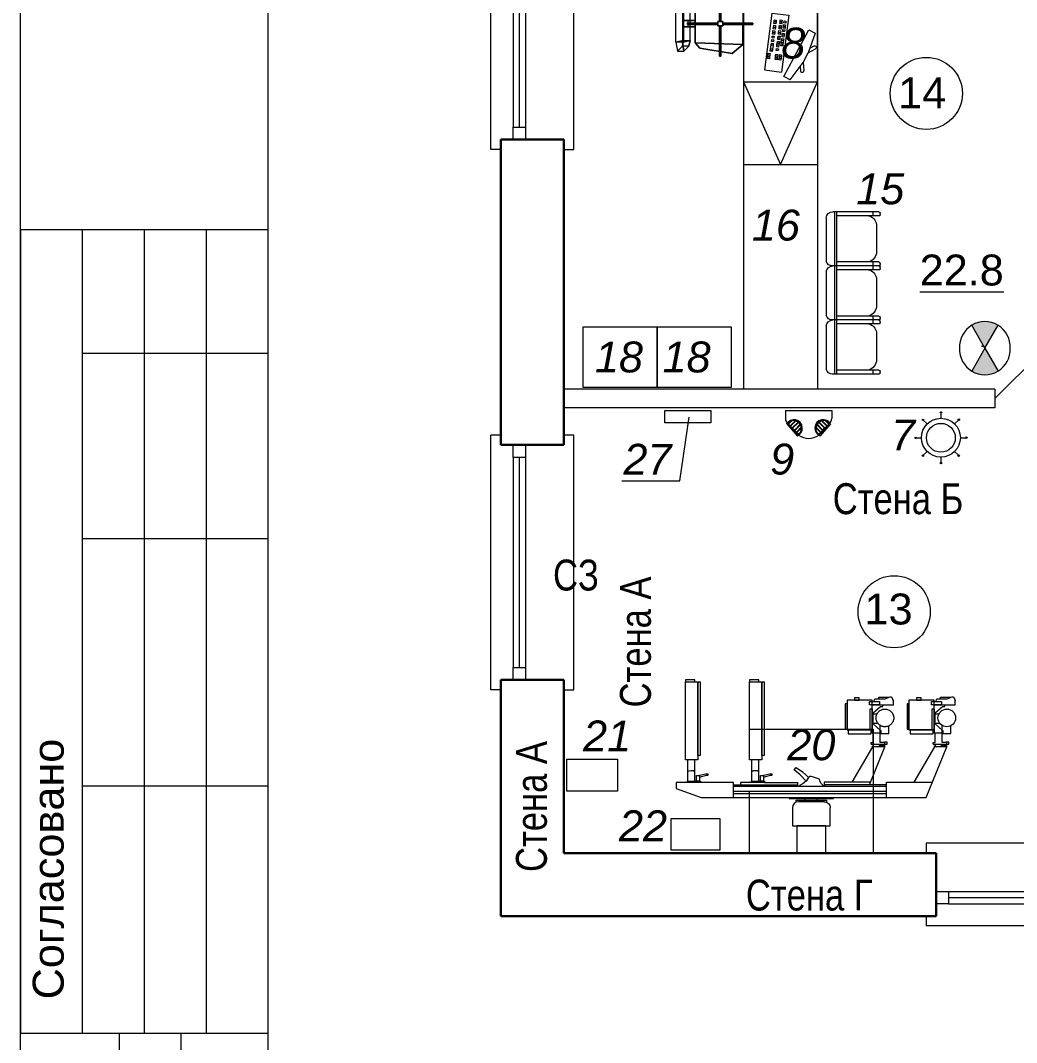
# Model space of a CAD drawing. Header units: metres. Extents: x 14591 to 15202, y 5442 to 5571.
# Drawn here: x 15073.3 to 15081.36, y 5451.87 to 5460.13 of the extents above; entities that cross this region are included whole.
import ezdxf
from ezdxf.enums import TextEntityAlignment as Align

# ---------------------------------------------------------------- set-up
doc = ezdxf.new("R2010")
doc.units = ezdxf.units.M
doc.header["$MEASUREMENT"] = 0
doc.linetypes.add('AM_DIN_F_W050x2', pattern=[0.003125, 0.00225, -0.000875])
doc.linetypes.add('DGN Style 3', pattern=[4.89804, 3.4986, -1.39944])
for name, color, linetype, lineweight in [('1', 7, 'Continuous', 0), ('Level 4', 7, 'Continuous', 0), ('Level 44', 7, 'Continuous', 0), ('Level 50', 7, 'Continuous', 0), ('Level 63', 7, 'Continuous', 0), ('OBORYD', 30, 'Continuous', 0), ('RAZMER', 3, 'Continuous', 0), ('Стены', 7, 'Continuous', 13), ('ТХ Мебель', 7, 'Continuous', 30)]:
    doc.layers.add(name, color=color, linetype=linetype, lineweight=lineweight)
doc.layers.add('OBORUD MED', color=7, linetype='Continuous', lineweight=0, true_color=0xd20000)
doc.styles.add('MONOTXT', font='monotxt.shx', dxfattribs={"width": 0.8, "height": 0.5})
doc.styles.add('Style-Arial', font='arial.ttf')
doc.styles.add('Style-Arial IF', font='ariali.ttf')

# ---------------------------------------------------------------- blocks, each defined once
blk = doc.blocks.new('*U54')
at = {"layer": 'Стены', "color": 7, "linetype": 'Continuous', "lineweight": 0}
for p, q in [((-0.335, -1.03), (-0.335, 1.03)), ((-0.255, 1.03), (-0.335, 1.03)), ((0.335, 1.03), (0.255, 1.03)), ((0.335, -1.03), (0.335, 1.03)), ((-0.155, 0.85), (-0.155, -0.85)), ((-0.105, 0.85), (-0.105, -0.85)), ((-0.055, 0.85), (-0.055, -0.85)), ((-0.255, -1.03), (-0.335, -1.03)), ((0.255, -1.03), (0.335, -1.03))]:
    blk.add_line(p, q, dxfattribs=at)
at = {"layer": 'Стены', "color": 7, "linetype": 'Continuous', "lineweight": 30}
for p, q in [((0.255, 0.95), (-0.255, 0.95)), ((0.255, -0.95), (-0.255, -0.95))]:
    blk.add_line(p, q, dxfattribs=at)
at = {"layer": 'Стены', "color": 7, "linetype": 'Continuous', "lineweight": 13, "flags": 128}
for points in [[(-0.155, 0.85), (-0.155, 0.95), (-0.055, 0.95), (-0.055, 0.85), (-0.155, 0.85)], [(-0.155, -0.95), (-0.155, -0.85), (-0.055, -0.85), (-0.055, -0.95), (-0.155, -0.95)]]:
    blk.add_lwpolyline(points, close=True, dxfattribs=at)
blk = doc.blocks.new('*U142')
at = {"color": 7, "linetype": 'Continuous', "lineweight": 0}
blk.add_line((-0.6, -0.0269), (-0.6, 0.5731), dxfattribs=at)
at = {"layer": 'Стены', "color": 7, "linetype": 'Continuous', "lineweight": 0}
for p, q in [((0.6, 0.5731), (-0.6, 0.5731)), ((0.1788, 0.5028), (0.2063, 0.5541)), ((0.5556, 0.301), (0.1788, 0.5028)), ((0.2063, 0.5541), (0.3657, 0.4974)), ((0.3283, 0.5107), (0.3089, 0.5443)), ((0.3657, 0.4974), (0.3324, 0.5551)), ((0.4423, 0.4564), (0.3657, 0.4974)), ((0.6, -0.0269), (0.6, 0.5731)), ((0.4423, 0.4564), (0.5088, 0.4606)), ((0.5827, 0.3515), (0.4423, 0.4564)), ((0.474, 0.4326), (0.5128, 0.4351)), ((0.0435, 0.2035), (0.0614, 0.3404)), ((0.0614, 0.3404), (0.5202, 0.2805)), ((0.5827, 0.3515), (0.5556, 0.301)), ((0.1039, 0.2701), (0.0986, 0.2708)), ((0.0987, 0.2708), (0.1007, 0.2863)), ((0.1132, 0.2689), (0.0987, 0.2708)), ((0.1007, 0.2863), (0.1152, 0.2844)), ((0.1072, 0.3016), (0.1092, 0.3172)), ((0.1216, 0.2998), (0.1072, 0.3016)), ((0.1092, 0.3172), (0.1237, 0.3153)), ((0.1152, 0.2844), (0.1132, 0.2689)), ((0.1132, 0.2689), (0.1152, 0.2844)), ((0.1276, 0.267), (0.1132, 0.2689)), ((0.1152, 0.2844), (0.1297, 0.2825)), ((0.1237, 0.3153), (0.1216, 0.2998)), ((0.1297, 0.2825), (0.1276, 0.267)), ((0.1361, 0.2979), (0.1381, 0.3134)), ((0.1506, 0.296), (0.1361, 0.2979)), ((0.1381, 0.3134), (0.1526, 0.3115)), ((0.1421, 0.2651), (0.1441, 0.2806)), ((0.1566, 0.2632), (0.1421, 0.2651)), ((0.1441, 0.2806), (0.1586, 0.2787)), ((0.1506, 0.296), (0.1526, 0.3115)), ((0.1526, 0.3115), (0.1506, 0.296)), ((0.1651, 0.2941), (0.1506, 0.296)), ((0.1526, 0.3115), (0.1671, 0.3096)), ((0.1566, 0.2632), (0.1586, 0.2787)), ((0.1586, 0.2787), (0.1566, 0.2632)), ((0.1711, 0.2613), (0.1566, 0.2632)), ((0.1586, 0.2787), (0.1731, 0.2768)), ((0.1671, 0.3096), (0.1651, 0.2941)), ((0.1731, 0.2768), (0.1711, 0.2613)), ((0.177, 0.2925), (0.1791, 0.308)), ((0.1915, 0.2906), (0.177, 0.2925)), ((0.1791, 0.308), (0.1935, 0.3061)), ((0.1855, 0.2595), (0.1876, 0.275)), ((0.2, 0.2576), (0.1855, 0.2595)), ((0.1876, 0.275), (0.202, 0.2731)), ((0.1935, 0.3061), (0.1915, 0.2906)), ((0.202, 0.2731), (0.2, 0.2576)), ((0.2, 0.2576), (0.202, 0.2731)), ((0.2145, 0.2557), (0.2, 0.2576)), ((0.202, 0.2731), (0.2165, 0.2712)), ((0.206, 0.2887), (0.208, 0.3042)), ((0.2205, 0.2868), (0.206, 0.2887)), ((0.208, 0.3042), (0.2225, 0.3023)), ((0.2165, 0.2712), (0.2145, 0.2557)), ((0.2225, 0.3023), (0.2205, 0.2868)), ((0.2205, 0.2868), (0.2225, 0.3023)), ((0.2349, 0.285), (0.2205, 0.2868)), ((0.2225, 0.3023), (0.237, 0.3005)), ((0.229, 0.2538), (0.231, 0.2693)), ((0.2434, 0.2519), (0.229, 0.2538)), ((0.231, 0.2693), (0.2455, 0.2674)), ((0.237, 0.3005), (0.2349, 0.285)), ((0.2434, 0.2519), (0.2455, 0.2674)), ((0.2455, 0.2674), (0.2434, 0.2519)), ((0.2579, 0.25), (0.2434, 0.2519)), ((0.2455, 0.2674), (0.2599, 0.2655)), ((0.2493, 0.2831), (0.2513, 0.2986)), ((0.2638, 0.2812), (0.2493, 0.2831)), ((0.2513, 0.2986), (0.2658, 0.2967)), ((0.2599, 0.2655), (0.2579, 0.25)), ((0.2658, 0.2967), (0.2638, 0.2812)), ((0.2638, 0.2812), (0.2658, 0.2967)), ((0.2782, 0.2793), (0.2638, 0.2812)), ((0.2658, 0.2967), (0.2803, 0.2948)), ((0.2724, 0.2481), (0.2744, 0.2636)), ((0.2869, 0.2462), (0.2724, 0.2481)), ((0.2744, 0.2636), (0.2889, 0.2617)), ((0.2782, 0.2793), (0.2803, 0.2948)), ((0.2803, 0.2948), (0.2782, 0.2793)), ((0.2927, 0.2774), (0.2782, 0.2793)), ((0.2803, 0.2948), (0.2947, 0.2929)), ((0.2889, 0.2617), (0.2869, 0.2462)), ((0.2869, 0.2462), (0.2889, 0.2617)), ((0.2889, 0.2617), (0.3034, 0.2598)), ((0.2927, 0.2774), (0.2947, 0.2929)), ((0.2947, 0.2929), (0.2927, 0.2774)), ((0.3072, 0.2755), (0.2927, 0.2774)), ((0.2947, 0.2929), (0.3092, 0.291)), ((0.3034, 0.2598), (0.3013, 0.2443)), ((0.3013, 0.2443), (0.3034, 0.2598)), ((0.3034, 0.2598), (0.3178, 0.2579)), ((0.3092, 0.291), (0.3072, 0.2755)), ((0.3178, 0.2579), (0.3158, 0.2424)), ((0.3303, 0.2405), (0.3323, 0.256)), ((0.3323, 0.256), (0.3468, 0.2542)), ((0.3468, 0.2542), (0.3448, 0.2387)), ((0.3752, 0.2352), (0.3772, 0.2507)), ((0.3772, 0.2507), (0.3917, 0.2488)), ((0.3781, 0.2663), (0.3801, 0.2818)), ((0.3925, 0.2644), (0.3781, 0.2663)), ((0.3801, 0.2818), (0.3946, 0.2799)), ((0.3896, 0.2333), (0.3917, 0.2488)), ((0.3917, 0.2488), (0.3896, 0.2333)), ((0.3917, 0.2488), (0.4061, 0.2469)), ((0.3946, 0.2799), (0.3925, 0.2644)), ((0.3925, 0.2644), (0.3946, 0.2799)), ((0.407, 0.2625), (0.3925, 0.2644)), ((0.3946, 0.2799), (0.409, 0.278)), ((0.407, 0.2625), (0.409, 0.278)), ((0.409, 0.278), (0.407, 0.2625)), ((0.4215, 0.2606), (0.407, 0.2625)), ((0.409, 0.278), (0.4235, 0.2761)), ((0.4235, 0.2761), (0.4215, 0.2606)), ((0.5023, 0.1436), (0.5202, 0.2805)), ((0.0435, 0.2035), (0.5023, 0.1436)), ((0.0988, 0.2235), (0.1008, 0.239)), ((0.106, 0.2225), (0.0988, 0.2235)), ((0.1133, 0.2216), (0.0988, 0.2235)), ((0.106, 0.2383), (0.1008, 0.239)), ((0.1008, 0.239), (0.1153, 0.2371)), ((0.1133, 0.2216), (0.1153, 0.2371)), ((0.1153, 0.2371), (0.1133, 0.2216)), ((0.1277, 0.2197), (0.1133, 0.2216)), ((0.1153, 0.2371), (0.1298, 0.2352)), ((0.1298, 0.2352), (0.1277, 0.2197)), ((0.1422, 0.2178), (0.1442, 0.2333)), ((0.1567, 0.2159), (0.1422, 0.2178)), ((0.1442, 0.2333), (0.1587, 0.2314)), ((0.1567, 0.2159), (0.1587, 0.2314)), ((0.1587, 0.2314), (0.1567, 0.2159)), ((0.1712, 0.214), (0.1567, 0.2159)), ((0.1587, 0.2314), (0.1732, 0.2295)), ((0.1732, 0.2295), (0.1712, 0.214)), ((0.1856, 0.2121), (0.1877, 0.2276)), ((0.2001, 0.2102), (0.1856, 0.2121)), ((0.1877, 0.2276), (0.2021, 0.2258)), ((0.2001, 0.2102), (0.2021, 0.2258)), ((0.2021, 0.2258), (0.2001, 0.2102)), ((0.2146, 0.2084), (0.2001, 0.2102)), ((0.2021, 0.2258), (0.2166, 0.2239)), ((0.2166, 0.2239), (0.2146, 0.2084)), ((0.2291, 0.2065), (0.2311, 0.222)), ((0.2435, 0.2046), (0.2291, 0.2065)), ((0.2311, 0.222), (0.2456, 0.2201)), ((0.2456, 0.2201), (0.2435, 0.2046)), ((0.258, 0.2027), (0.26, 0.2182)), ((0.2725, 0.2008), (0.258, 0.2027)), ((0.26, 0.2182), (0.2745, 0.2163)), ((0.2745, 0.2163), (0.2725, 0.2008)), ((0.3013, 0.2443), (0.2869, 0.2462)), ((0.2869, 0.1989), (0.289, 0.2144)), ((0.3014, 0.197), (0.2869, 0.1989)), ((0.289, 0.2144), (0.3034, 0.2125)), ((0.3158, 0.2424), (0.3013, 0.2443)), ((0.3013, 0.197), (0.3033, 0.2125)), ((0.3514, 0.1905), (0.3013, 0.197)), ((0.3034, 0.2125), (0.3014, 0.197)), ((0.3033, 0.2125), (0.3534, 0.206)), ((0.3296, 0.1933), (0.3317, 0.2088)), ((0.3441, 0.1914), (0.3296, 0.1933)), ((0.3448, 0.2387), (0.3303, 0.2405)), ((0.3317, 0.2088), (0.3461, 0.2069)), ((0.3461, 0.2069), (0.3441, 0.1914)), ((0.3534, 0.206), (0.3514, 0.1905)), ((0.367, 0.1728), (0.369, 0.1883)), ((0.3815, 0.1709), (0.367, 0.1728)), ((0.369, 0.1883), (0.3835, 0.1864)), ((0.3896, 0.2333), (0.3752, 0.2352)), ((0.3815, 0.1709), (0.3835, 0.1864)), ((0.3835, 0.1864), (0.3815, 0.1709)), ((0.396, 0.169), (0.3815, 0.1709)), ((0.3835, 0.1864), (0.398, 0.1845)), ((0.4041, 0.2314), (0.3896, 0.2333)), ((0.398, 0.1845), (0.396, 0.169)), ((0.396, 0.169), (0.398, 0.1845)), ((0.4104, 0.1671), (0.396, 0.169)), ((0.398, 0.1845), (0.4125, 0.1826)), ((0.4061, 0.2469), (0.4041, 0.2314)), ((0.4041, 0.2314), (0.4061, 0.2469)), ((0.4186, 0.2295), (0.4041, 0.2314)), ((0.4061, 0.2469), (0.4206, 0.245)), ((0.4125, 0.1826), (0.4104, 0.1671)), ((0.4206, 0.245), (0.4186, 0.2295)), ((0.1238, -0.1944), (0.1244, 0.05)), ((0.1244, 0.05), (0.1238, -0.1944)), ((0.1238, -0.1944), (0.1244, 0.05)), ((0.1244, 0.05), (0.1244, 0.05)), ((0.1244, 0.05), (0.1244, 0.05)), ((0.1244, 0.05), (0.1359, 0.05)), ((0.1359, 0.05), (0.1244, 0.05)), ((0.1244, 0.05), (0.1359, 0.05)), ((0.1359, 0.05), (0.1354, -0.1944)), ((0.1354, -0.1944), (0.1359, 0.05)), ((0.1359, 0.05), (0.1354, -0.1944)), ((0.1359, 0.05), (0.1359, 0.05)), ((0.1359, 0.05), (0.1359, 0.05)), ((-0.6, -0.0269), (0.6, -0.0269)), ((-0.1106, -0.1158), (-0.0371, -0.03)), ((-0.0371, -0.03), (-0.1106, -0.1158)), ((-0.1106, -0.1158), (-0.0371, -0.03)), ((-0.0371, -0.03), (0.2971, -0.0307)), ((0.2971, -0.0307), (-0.0371, -0.03)), ((0.2971, -0.0307), (-0.0371, -0.03)), ((-0.0371, -0.03), (-0.0252, -0.416)), ((-0.0371, -0.03), (-0.0252, -0.416)), ((0.2834, -0.4167), (0.2971, -0.0307)), ((0.2971, -0.0307), (0.2834, -0.4167)), ((0.2971, -0.0307), (0.3702, -0.1169)), ((0.3702, -0.1169), (0.2971, -0.0307)), ((0.3702, -0.1169), (0.2971, -0.0307)), ((-0.0691, -0.3784), (-0.1106, -0.1158)), ((-0.1106, -0.1158), (-0.0691, -0.3784)), ((-0.0691, -0.3784), (-0.1106, -0.1158)), ((0.3702, -0.1169), (0.3275, -0.3793)), ((0.3275, -0.3793), (0.3702, -0.1169)), ((0.3275, -0.3793), (0.3702, -0.1169)), ((-0.1325, -0.2194), (-0.1324, -0.2078)), ((-0.1324, -0.2078), (-0.1325, -0.2194)), ((-0.1325, -0.2194), (-0.1324, -0.2078)), ((-0.1325, -0.2194), (-0.1325, -0.2194)), ((0.112, -0.2199), (-0.1325, -0.2194)), ((-0.1325, -0.2194), (-0.1325, -0.2194)), ((-0.1325, -0.2194), (0.112, -0.2199)), ((0.112, -0.2199), (-0.1325, -0.2194)), ((-0.1324, -0.2078), (-0.1324, -0.2078)), ((-0.1324, -0.2078), (0.112, -0.2084)), ((0.112, -0.2084), (-0.1324, -0.2078)), ((-0.1324, -0.2078), (-0.1324, -0.2078)), ((-0.1324, -0.2078), (0.112, -0.2084)), ((0.1119, -0.2339), (0.112, -0.1944)), ((0.112, -0.1944), (0.1119, -0.2339)), ((0.1471, -0.234), (0.1119, -0.2339)), ((0.1119, -0.2339), (0.1471, -0.234)), ((0.112, -0.1944), (0.1472, -0.1945)), ((0.1472, -0.1945), (0.112, -0.1944)), ((0.112, -0.2084), (0.112, -0.2084)), ((0.112, -0.2084), (0.112, -0.2199)), ((0.1237, -0.2339), (0.1232, -0.4784)), ((0.1232, -0.4784), (0.1237, -0.2339)), ((0.1237, -0.2339), (0.1232, -0.4784)), ((0.1353, -0.234), (0.1237, -0.2339)), ((0.1354, -0.1944), (0.1238, -0.1944)), ((0.1348, -0.4784), (0.1353, -0.234)), ((0.1353, -0.234), (0.1348, -0.4784)), ((0.1348, -0.4784), (0.1353, -0.234)), ((0.1353, -0.234), (0.1353, -0.234)), ((0.1354, -0.1944), (0.1354, -0.1944)), ((0.1472, -0.1945), (0.1471, -0.234)), ((0.1471, -0.234), (0.1472, -0.1945)), ((0.3916, -0.209), (0.1471, -0.2084)), ((0.1471, -0.2084), (0.1471, -0.2084)), ((0.1471, -0.2084), (0.3916, -0.209)), ((0.1471, -0.2084), (0.1471, -0.22)), ((0.3916, -0.209), (0.1471, -0.2084)), ((0.1471, -0.22), (0.3916, -0.2206)), ((0.3916, -0.2205), (0.1471, -0.22)), ((0.1471, -0.22), (0.3916, -0.2205)), ((0.3916, -0.209), (0.3916, -0.209)), ((0.3916, -0.2205), (0.3916, -0.209)), ((0.3916, -0.209), (0.3916, -0.209)), ((0.3916, -0.209), (0.3916, -0.2206)), ((0.3916, -0.2205), (0.3916, -0.209)), ((0.3916, -0.2206), (0.3916, -0.2205)), ((0.3916, -0.2206), (0.3916, -0.2205)), ((-0.0252, -0.416), (-0.0691, -0.3784)), ((-0.0691, -0.3784), (-0.0252, -0.416)), ((-0.0252, -0.416), (-0.0691, -0.3784)), ((0.3275, -0.3793), (0.2834, -0.4167)), ((0.2834, -0.4167), (0.3275, -0.3793)), ((0.2834, -0.4167), (0.3275, -0.3793)), ((-0.052, -0.4669), (-0.0942, -0.5064)), ((-0.0942, -0.5064), (-0.052, -0.4669)), ((-0.0521, -0.5197), (-0.052, -0.4669)), ((-0.0521, -0.5197), (-0.052, -0.4669)), ((-0.052, -0.4669), (-0.008, -0.4576)), ((-0.052, -0.4669), (-0.008, -0.4576)), ((0.2834, -0.4167), (-0.0252, -0.416)), ((-0.0252, -0.416), (0.2834, -0.4167)), ((-0.0252, -0.416), (0.2834, -0.4167)), ((-0.008, -0.4576), (-0.0209, -0.5197)), ((-0.008, -0.4576), (-0.0209, -0.5197)), ((-0.008, -0.4576), (-0.0081, -0.5103)), ((-0.008, -0.4576), (-0.0081, -0.5103)), ((0.2661, -0.4582), (-0.008, -0.4576)), ((0.2661, -0.4582), (-0.008, -0.4576)), ((0.1025, -0.5106), (0.1027, -0.4163)), ((0.1025, -0.5106), (0.1027, -0.4163)), ((0.1026, -0.4735), (0.1025, -0.5106)), ((0.1027, -0.4163), (0.1026, -0.4735)), ((0.1026, -0.4735), (0.1027, -0.4163)), ((0.1554, -0.4736), (0.1026, -0.4735)), ((0.1027, -0.4163), (0.1555, -0.4164)), ((0.1027, -0.4163), (0.1555, -0.4164)), ((0.1232, -0.4784), (0.1232, -0.4784)), ((0.1232, -0.4784), (0.1348, -0.4784)), ((0.1348, -0.4784), (0.1232, -0.4784)), ((0.1232, -0.4784), (0.1232, -0.4784)), ((0.1232, -0.4784), (0.1348, -0.4784)), ((0.1348, -0.4784), (0.1348, -0.4784)), ((0.1348, -0.4784), (0.1348, -0.4784)), ((0.1555, -0.4164), (0.1553, -0.5107)), ((0.1555, -0.4164), (0.1553, -0.5107)), ((0.1553, -0.5107), (0.1554, -0.4736)), ((0.1554, -0.4736), (0.1555, -0.4164)), ((0.1555, -0.4164), (0.1554, -0.4736)), ((0.266, -0.511), (0.2661, -0.4582)), ((0.266, -0.511), (0.2661, -0.4582)), ((0.2661, -0.4582), (0.31, -0.4677)), ((0.31, -0.4677), (0.2661, -0.4582)), ((0.2661, -0.4582), (0.2787, -0.5203)), ((0.2787, -0.5203), (0.2661, -0.4582)), ((0.31, -0.4677), (0.3099, -0.5205)), ((0.31, -0.4677), (0.3099, -0.5205)), ((0.352, -0.5074), (0.31, -0.4677)), ((0.352, -0.5074), (0.31, -0.4677)), ((-0.0942, -0.5064), (-0.0943, -0.5592)), ((-0.0942, -0.5064), (-0.0943, -0.5592)), ((-0.0943, -0.5592), (-0.0521, -0.5197)), ((-0.0943, -0.5592), (-0.0521, -0.5197)), ((-0.0943, -0.5592), (-0.0211, -0.5724)), ((-0.0211, -0.5724), (-0.0943, -0.5592)), ((-0.0209, -0.5197), (-0.0942, -0.5064)), ((-0.0209, -0.5197), (-0.0942, -0.5064)), ((-0.0081, -0.5103), (-0.0521, -0.5197)), ((-0.0521, -0.5197), (-0.0081, -0.5103)), ((-0.0081, -0.5103), (-0.0211, -0.5724)), ((-0.0211, -0.5724), (-0.0081, -0.5103)), ((-0.0211, -0.5724), (-0.0209, -0.5197)), ((-0.0211, -0.5724), (-0.0209, -0.5197)), ((0.2786, -0.5731), (-0.0211, -0.5724)), ((0.2786, -0.5731), (-0.0211, -0.5724)), ((-0.0209, -0.5197), (0.2787, -0.5203)), ((-0.0209, -0.5197), (0.2787, -0.5203)), ((-0.0081, -0.5103), (0.266, -0.511)), ((-0.0081, -0.5103), (0.266, -0.511)), ((0.1553, -0.5107), (0.1025, -0.5106)), ((0.3099, -0.5205), (0.266, -0.511)), ((0.266, -0.511), (0.2786, -0.5731)), ((0.3099, -0.5205), (0.266, -0.511)), ((0.266, -0.511), (0.2786, -0.5731)), ((0.2787, -0.5203), (0.2786, -0.5731)), ((0.2787, -0.5203), (0.2786, -0.5731)), ((0.2786, -0.5731), (0.3519, -0.5602)), ((0.2786, -0.5731), (0.3519, -0.5602)), ((0.352, -0.5074), (0.2787, -0.5203)), ((0.2787, -0.5203), (0.352, -0.5074)), ((0.3099, -0.5205), (0.3519, -0.5602)), ((0.3519, -0.5602), (0.3099, -0.5205)), ((0.3519, -0.5602), (0.352, -0.5074)), ((0.3519, -0.5602), (0.352, -0.5074))]:
    blk.add_line(p, q, dxfattribs=at)
at = {"layer": 'Стены', "color": 7, "linetype": 'Continuous', "lineweight": 0, "extrusion": (0, 0, -1)}
for centre, start, end in [((-0.3206, 0.5497), 335.17957, 155.21651), ((-0.5108, 0.4479), 81.13048, 261.16742)]:
    blk.add_arc(centre, 0.0129, start, end, dxfattribs=at)
blk = doc.blocks.new('*U150')
at = {"layer": 'Level 50', "color": 7, "linetype": 'Continuous', "lineweight": 0}
blk.add_line((-20.4872, -14.5), (-20.4872, 14.5), dxfattribs=at)
at = {"layer": 'Level 50', "color": 7, "linetype": 'Continuous', "lineweight": 13}
blk.add_line((-18.4872, 14), (-18.4872, -14), dxfattribs=at)
at = {"layer": 'Level 63', "color": 7, "linetype": 'Continuous', "lineweight": 13}
for p, q in [((-20.4872, 1), (-18.4872, 1)), ((-20.4872, 1), (-20.4872, -5.5)), ((-19.9872, 1), (-19.9872, -5.5)), ((-19.4872, 1), (-19.4872, -5.5)), ((-18.9872, 1), (-18.9872, -5.5)), ((-19.9872, 0), (-18.4872, 0)), ((-19.9872, -1.5), (-18.4872, -1.5)), ((-19.9872, -3.5), (-18.4872, -3.5)), ((-20.4872, -5.5), (-18.4872, -5.5)), ((-19.6872, -5.5), (-18.4872, -5.5)), ((-19.1872, -14), (-19.1872, -5.5))]:
    blk.add_line(p, q, dxfattribs=at)
at = {"layer": 'Level 63', "color": 7, "linetype": 'Continuous', "lineweight": 13, "flags": 128}
blk.add_lwpolyline([(-18.4872, -14), (-19.6872, -14), (-19.6872, -5.5)], dxfattribs=at)
at = {"layer": 'Level 63', "color": 7, "linetype": 'Continuous', "lineweight": 0, "style": 'Style-Arial'}
blk.add_text('Согласовано', height=0.25002, rotation=90, dxfattribs=at).set_placement((-20.2628, -4.1726), align=Align.MIDDLE_CENTER)
blk = doc.blocks.new('формат_А3')
at = {"layer": 'Level 50', "color": 7, "linetype": 'Continuous', "lineweight": 13}
blk.add_blockref('*U150', (20.4872, -14.5), dxfattribs=at)
blk = doc.blocks.new('*U358')
at = {"layer": 'Level 4', "color": 7, "linetype": 'Continuous', "lineweight": 0}
for p, q in [((-1.1292, 0.1787), (-0.9266, 0.2526)), ((-0.9266, 0.2526), (0.8921, 0.2526)), ((-0.6673, 0.2526), (-0.6673, 0.1307)), ((-0.0864, 0.2728), (-0.0864, 0.2617)), ((0.0105, 0.2728), (0.0105, 0.2617)), ((0.5711, 0.2526), (0.5711, 0.1295)), ((0.8921, 0.2526), (1.0566, -0.1584)), ((-1.1292, 0.1307), (-1.1292, 0.1787)), ((-0.6673, 0.2191), (0.5717, 0.2191)), ((-0.6673, 0.2002), (0.5717, 0.2002)), ((-0.6673, 0.1307), (-1.1292, 0.1307)), ((-0.9402, 0.089), (-0.8836, 0.073)), ((-0.6673, 0.1619), (0.5717, 0.1619)), ((0.5711, 0.1295), (0.9376, 0.1295)), ((0.9573, -0.1584), (0.7913, 0.1295)), ((-0.8904, 0.0636), (-0.9402, 0.075)), ((-0.8705, 0.0636), (-0.8904, 0.0636)), ((-0.8836, 0.073), (-0.8705, 0.073)), ((-0.8705, 0.073), (-0.8705, 0.0636)), ((-0.1753, 0.0281), (-0.1597, 0.0103)), ((1.0566, -0.1584), (0.9573, -0.1584)), ((0.9573, -0.1584), (0.9573, -0.1663)), ((1.0566, -0.1584), (1.0566, -0.1914)), ((0.9461, -0.1784), (1.0751, -0.1784)), ((0.9461, -0.1784), (0.9461, -0.1923)), ((0.9461, -0.1923), (0.9624, -0.1923)), ((0.9573, -0.1663), (0.9652, -0.1663)), ((0.9624, -0.1923), (0.9624, -0.2702)), ((0.9652, -0.1663), (0.9652, -0.1784)), ((1.0566, -0.1661), (1.0152, -0.1661)), ((1.0152, -0.1661), (1.0152, -0.1784)), ((1.0566, -0.1914), (1.0194, -0.1914)), ((1.0194, -0.1914), (1.0194, -0.3279)), ((1.0535, -0.1943), (1.0535, -0.1914)), ((1.0751, -0.1943), (1.0535, -0.1943)), ((1.0751, -0.1784), (1.0751, -0.1943)), ((0.9544, -0.2939), (0.9544, -0.2702)), ((0.9544, -0.2702), (1.0193, -0.2702)), ((0.9634, -0.3423), (1.0218, -0.2895)), ((1.0194, -0.2653), (1.0893, -0.2653)), ((1.0218, -0.2895), (1.0281, -0.2895)), ((1.0281, -0.2653), (1.0281, -0.2895)), ((1.0893, -0.2653), (1.0893, -0.3271)), ((0.9634, -0.3423), (0.9634, -0.4313)), ((0.9634, -0.3486), (0.9949, -0.3486)), ((1.1264, -0.4943), (0.9544, -0.4943)), ((0.9634, -0.425), (0.9949, -0.425)), ((0.9634, -0.4313), (1.0218, -0.4841)), ((1.0218, -0.4841), (1.0421, -0.4841)), ((1.0421, -0.4841), (1.0421, -0.4928)), ((0.9683, -0.525), (0.9758, -0.545)), ((0.9758, -0.545), (1.0594, -0.545)), ((1.0077, -0.545), (1.0077, -0.5578)), ((1.0077, -0.5578), (1.0918, -0.5578)), ((1.0594, -0.545), (1.1006, -0.5613)), ((1.1006, -0.5613), (1.1109, -0.5613)), ((1.1109, -0.5613), (1.1248, -0.5327))]:
    blk.add_line(p, q, dxfattribs=at)
at = {"layer": 'Level 4', "color": 7, "linetype": 'DGN Style 3', "lineweight": 0}
for p, q in [((-0.6673, 0.1489), (-0.1464, 0.1489)), ((-0.611, 0.1307), (-0.611, 0.1489)), ((-0.5211, 0.1307), (-0.611, 0.1307)), ((-0.4231, 0.089), (-0.3665, 0.073)), ((-0.415, 0.1307), (-0.1443, 0.1307)), ((-0.1464, 0.1619), (-0.1464, 0.1306)), ((0.0665, 0.1291), (0.0665, 0.1619)), ((0.5711, 0.1491), (0.0665, 0.1491)), ((0.4409, 0.1291), (0.0665, 0.1291)), ((0.4566, -0.1584), (0.2907, 0.1295)), ((0.4329, 0.1491), (0.556, -0.1584)), ((-0.3733, 0.0636), (-0.4231, 0.075)), ((-0.3535, 0.0636), (-0.3733, 0.0636)), ((-0.3665, 0.073), (-0.3535, 0.073)), ((-0.3535, 0.073), (-0.3535, 0.0636)), ((0.556, -0.1584), (0.4566, -0.1584)), ((0.4566, -0.1584), (0.4566, -0.1663)), ((0.556, -0.1584), (0.556, -0.1914)), ((0.4455, -0.1784), (0.5745, -0.1784)), ((0.4455, -0.1784), (0.4455, -0.1923)), ((0.4455, -0.1923), (0.4618, -0.1923)), ((0.4566, -0.1663), (0.4646, -0.1663)), ((0.4618, -0.1923), (0.4618, -0.2702)), ((0.4646, -0.1663), (0.4646, -0.1784)), ((0.556, -0.1661), (0.5146, -0.1661)), ((0.5146, -0.1661), (0.5146, -0.1784)), ((0.556, -0.1914), (0.5188, -0.1914)), ((0.5188, -0.1914), (0.5188, -0.3279)), ((0.5529, -0.1943), (0.5529, -0.1914)), ((0.5745, -0.1943), (0.5529, -0.1943)), ((0.5745, -0.1784), (0.5745, -0.1943)), ((0.4538, -0.2939), (0.4538, -0.2702)), ((0.4538, -0.2702), (0.5187, -0.2702)), ((0.4628, -0.3423), (0.5212, -0.2895)), ((0.5188, -0.2653), (0.5886, -0.2653)), ((0.5212, -0.2895), (0.5275, -0.2895)), ((0.5275, -0.2653), (0.5275, -0.2895)), ((0.5886, -0.2653), (0.5886, -0.3271)), ((0.4628, -0.3423), (0.4628, -0.4313)), ((0.4628, -0.3486), (0.4943, -0.3486)), ((0.6258, -0.4943), (0.4538, -0.4943)), ((0.4628, -0.425), (0.4943, -0.425)), ((0.4628, -0.4313), (0.5212, -0.4841)), ((0.5212, -0.4841), (0.5415, -0.4841)), ((0.5415, -0.4841), (0.5415, -0.4928)), ((0.4677, -0.525), (0.4752, -0.545)), ((0.4752, -0.545), (0.5588, -0.545)), ((0.5071, -0.545), (0.5071, -0.5578)), ((0.5071, -0.5578), (0.5912, -0.5578)), ((0.5588, -0.545), (0.6, -0.5613)), ((0.6, -0.5613), (0.6102, -0.5613)), ((0.6102, -0.5613), (0.6242, -0.5327))]:
    blk.add_line(p, q, dxfattribs=at)
at = {"layer": 'Level 4', "color": 7, "linetype": 'Continuous', "lineweight": 0, "extrusion": (0, 0, -1), "flags": 128}
for points in [[(0.1551, 0.7002), (-0.0799, 0.7002), (-0.0799, 0.4815), (0.1551, 0.4815), (0.1551, 0.7002)], [(0.9321, 0.1307), (1.0382, 0.1307), (1.0382, 0.1199), (0.9321, 0.1199), (0.9321, 0.1307)], [(1.0382, 0.1199), (0.9786, 0.1199), (0.9786, -0.0511), (1.0382, -0.0511), (1.0382, 0.1199)], [(0.9402, 0.1199), (0.9655, 0.1199), (0.9655, 0.075), (0.9402, 0.075), (0.9402, 0.1199)], [(0.9557, -0.0511), (1.0551, -0.0511), (1.0551, -0.6843), (0.9557, -0.6843), (0.9557, -0.0511)], [(0.9557, -0.6843), (0.9364, -0.6843), (0.9364, -0.0871), (0.9557, -0.0871), (0.9557, -0.6843)], [(-0.7515, -0.505), (-0.7377, -0.505), (-0.7377, -0.2999), (-0.7515, -0.2999), (-0.7515, -0.505)], [(-0.7515, -0.2939), (-0.9544, -0.2939), (-0.9544, -0.5335), (-0.7515, -0.5335), (-0.7515, -0.2939)], [(-0.9473, -0.2939), (-0.7619, -0.2939), (-0.7619, -0.2636), (-0.9473, -0.2636), (-0.9473, -0.2939)], [(-0.9544, -0.2939), (-0.9394, -0.2939), (-0.9394, -0.4643), (-0.9544, -0.4643), (-0.9544, -0.2939)], [(-0.8121, -0.5335), (-0.8506, -0.5335), (-0.8506, -0.5526), (-0.8121, -0.5526), (-0.8121, -0.5335)], [(-0.9334, -0.5241), (-1.0135, -0.5241), (-1.0135, -0.4982), (-0.9334, -0.4982), (-0.9334, -0.5241)], [(1.0551, -0.6843), (0.9795, -0.6843), (0.9795, -0.7002), (1.0551, -0.7002), (1.0551, -0.6843)]]:
    blk.add_lwpolyline(points, close=True, dxfattribs=at)
for points in [[(0.1897, 0.3372), (0.1897, 0.4815), (-0.1151, 0.4815), (-0.1151, 0.3372)], [(0.2174, 0.2526), (0.2174, 0.2617), (-0.1415, 0.2617), (-0.1415, 0.2526)], [(0.1591, 0.2911), (0.1591, 0.2728), (-0.0841, 0.2728), (-0.0841, 0.2909)], [(-0.0651, 0.2872), (0.1397, 0.2872)], [(0.0802, 0.1204), (0.1286, 0.0678), (0.1753, 0.0281)], [(0.1597, 0.0103), (0.1088, 0.0457), (0.0771, 0.0751), (0.0593, 0.0916)], [(-0.0602, 0.1619), (-0.0582, 0.1548), (-0.0418, 0.1385), (-0.032, 0.1202), (-0.0287, 0.1036), (-0.0041, 0.0958), (0.0267, 0.086), (0.0396, 0.0819), (0.0517, 0.0832), (0.0593, 0.0916), (0.0802, 0.1204), (0.1027, 0.1403), (0.1282, 0.1522), (0.1326, 0.1542), (0.1326, 0.1619)], [(-1.1264, -0.4943), (-1.1264, -0.5171), (-1.1248, -0.5327)]]:
    blk.add_lwpolyline(points, dxfattribs=at)
at = {"layer": 'Level 4', "color": 7, "linetype": 'DGN Style 3', "lineweight": 0, "extrusion": (0, 0, -1), "flags": 128}
for points in [[(0.415, 0.1307), (0.5211, 0.1307), (0.5211, 0.1199), (0.415, 0.1199), (0.415, 0.1307)], [(0.5211, 0.1199), (0.4615, 0.1199), (0.4615, -0.0511), (0.5211, -0.0511), (0.5211, 0.1199)], [(0.4231, 0.1199), (0.4484, 0.1199), (0.4484, 0.075), (0.4231, 0.075), (0.4231, 0.1199)], [(0.4387, -0.0511), (0.5381, -0.0511), (0.5381, -0.6843), (0.4387, -0.6843), (0.4387, -0.0511)], [(0.4387, -0.6843), (0.4193, -0.6843), (0.4193, -0.0871), (0.4387, -0.0871), (0.4387, -0.6843)], [(-0.2509, -0.505), (-0.2371, -0.505), (-0.2371, -0.2999), (-0.2509, -0.2999), (-0.2509, -0.505)], [(-0.2509, -0.2939), (-0.4538, -0.2939), (-0.4538, -0.5335), (-0.2509, -0.5335), (-0.2509, -0.2939)], [(-0.4467, -0.2939), (-0.2613, -0.2939), (-0.2613, -0.2636), (-0.4467, -0.2636), (-0.4467, -0.2939)], [(-0.4538, -0.2939), (-0.4388, -0.2939), (-0.4388, -0.4643), (-0.4538, -0.4643), (-0.4538, -0.2939)], [(-0.3115, -0.5335), (-0.35, -0.5335), (-0.35, -0.5526), (-0.3115, -0.5526), (-0.3115, -0.5335)], [(-0.4328, -0.5241), (-0.5129, -0.5241), (-0.5129, -0.4982), (-0.4328, -0.4982), (-0.4328, -0.5241)], [(0.5381, -0.6843), (0.4624, -0.6843), (0.4624, -0.7002), (0.5381, -0.7002), (0.5381, -0.6843)]]:
    blk.add_lwpolyline(points, close=True, dxfattribs=at)
blk.add_lwpolyline([(-0.6258, -0.4943), (-0.6258, -0.5238), (-0.6242, -0.5327)], dxfattribs=at)
at = {"layer": 'Level 4', "color": 7, "linetype": 'DGN Style 3', "lineweight": 0, "extrusion": (0, 0, -1)}
blk.add_circle((-0.5571, -0.3912), 0.0714, dxfattribs=at)
at = {"layer": 'Level 4', "color": 7, "linetype": 'Continuous', "lineweight": 0, "extrusion": (0, 0, -1)}
blk.add_circle((-1.0578, -0.3912), 0.0714, dxfattribs=at)
blk.add_arc((0.1397, 0.3372), 0.05, 270, 0, dxfattribs=at)
at = {"layer": 'Level 4', "color": 7, "linetype": 'Continuous', "lineweight": 0}
for centre, radius, start, end in [((0.0651, 0.3372), 0.05, 270, 0), ((-1.0073, 0.0919), 0.0585, 238.12102, 299.43262)]:
    blk.add_arc(centre, radius, start, end, dxfattribs=at)
at = {"layer": 'Level 4', "color": 7, "linetype": 'DGN Style 3', "lineweight": 0}
blk.add_arc((-0.4902, 0.0919), 0.0585, 238.12102, 299.43262, dxfattribs=at)
blk = doc.blocks.new('*U131')
at = {"layer": 'Стены', "color": 7, "linetype": 'Continuous', "lineweight": 0}
for p, q in [((-0.2193, 0.208), (-0.2193, 0.1978)), ((-0.2084, 0.2185), (0.1503, 0.2185)), ((-0.2084, 0.1867), (0.1358, 0.1867)), ((-0.1597, 0.1867), (-0.1597, 0.2185)), ((0.1358, -0.2186), (0.1358, 0.2185)), ((0.15, -0.2186), (0.15, 0.2185)), ((0.1503, 0.2185), (0.1691, 0.2185)), ((0.2193, -0.1679), (0.2193, 0.1803)), ((-0.1885, -0.1177), (-0.1885, 0.1082)), ((-0.2193, -0.1972), (-0.2193, -0.2075)), ((-0.2084, -0.1867), (0.1358, -0.1867)), ((-0.2084, -0.2186), (0.1649, -0.2186)), ((-0.1597, -0.2186), (-0.1597, -0.1867))]:
    blk.add_line(p, q, dxfattribs=at)
at = {"layer": 'Стены', "color": 7, "linetype": 'Continuous', "lineweight": 0, "extrusion": (0, 0, -1)}
for centre, radius, start, end in [((0.2083, 0.1977), 0.011, 270.46702, 0.46702), ((0.2089, 0.2082), 0.0104, 358.97961, 94.07783), ((0.1042, 0.1045), 0.0844, 358.34386, 76.96656), ((-0.1666, 0.1632), 0.0554, 87.40321, 162.07003), ((0.1052, -0.1048), 0.0844, 283.03344, 351.23736), ((0.2083, -0.2076), 0.011, 270.46702, 0.46702), ((0.2089, -0.1971), 0.0104, 358.97961, 94.07783), ((-0.1644, -0.1636), 0.055, 184.51823, 270.46702)]:
    blk.add_arc(centre, radius, start, end, dxfattribs=at)
blk = doc.blocks.new('*U132')
at = {"color": 7, "linetype": 'Continuous', "lineweight": 0}
for p, q in [((-0.0007, 0.2052), (-0.0007, 0.1578)), ((-0.0007, 0.2052), (-0.0007, 0.1578)), ((-0.1455, 0.1452), (-0.112, 0.1117)), ((-0.1455, 0.1452), (-0.112, 0.1117)), ((0.144, 0.1452), (0.1105, 0.1117)), ((0.144, 0.1452), (0.1105, 0.1117)), ((-0.2055, 0.0004), (-0.1581, 0.0004)), ((-0.2055, 0.0004), (-0.1581, 0.0004)), ((0.1566, 0.0004), (0.204, 0.0004)), ((0.1566, 0.0004), (0.204, 0.0004)), ((-0.112, -0.1108), (-0.1455, -0.1444)), ((-0.112, -0.1108), (-0.1455, -0.1444)), ((-0.0007, -0.1569), (-0.0007, -0.2043)), ((-0.0007, -0.1569), (-0.0007, -0.2043)), ((0.1105, -0.1108), (0.144, -0.1444)), ((0.1105, -0.1108), (0.144, -0.1444))]:
    blk.add_line(p, q, dxfattribs=at)
at = {"color": 7, "linetype": 'Continuous', "lineweight": 0, "flags": 128}
for points in [[(-0.0067, 0.2042, -1), (0.0056, 0.2042, -1), (-0.0067, 0.2042)], [(-0.0067, 0.2042, -1), (0.0056, 0.2042, -1), (-0.0067, 0.2042)], [(-0.1517, 0.1447, -1), (-0.1394, 0.1447, -1), (-0.1517, 0.1447)], [(-0.1517, 0.1447, -1), (-0.1394, 0.1447, -1), (-0.1517, 0.1447)], [(0.1382, 0.1461, -1), (0.1505, 0.1461, -1), (0.1382, 0.1461)], [(0.1382, 0.1461, -1), (0.1505, 0.1461, -1), (0.1382, 0.1461)], [(-0.2107, -0.0008, -1), (-0.1984, -0.0008, -1), (-0.2107, -0.0008)], [(-0.2107, -0.0008, -1), (-0.1984, -0.0008, -1), (-0.2107, -0.0008)], [(0.1984, 0.0006, -1), (0.2107, 0.0006, -1), (0.1984, 0.0006)], [(0.1984, 0.0006, -1), (0.2107, 0.0006, -1), (0.1984, 0.0006)], [(-0.1524, -0.1443, -1), (-0.1402, -0.1443, -1), (-0.1524, -0.1443)], [(-0.1524, -0.1443, -1), (-0.1402, -0.1443, -1), (-0.1524, -0.1443)], [(0.1366, -0.1439, -1), (0.1489, -0.1439, -1), (0.1366, -0.1439)], [(0.1366, -0.1439, -1), (0.1489, -0.1439, -1), (0.1366, -0.1439)], [(-0.0066, -0.2042, -1), (0.0056, -0.2042, -1), (-0.0066, -0.2042)], [(-0.0066, -0.2042, -1), (0.0056, -0.2042, -1), (-0.0066, -0.2042)]]:
    blk.add_lwpolyline(points, format="xyb", dxfattribs=at)
at = {"color": 7, "linetype": 'Continuous', "lineweight": 0}
for radius in [0.1573, 0.1573, 0.1164]:
    blk.add_circle((-0.0007, 0.0004), radius, dxfattribs=at)
blk = doc.blocks.new('*U322')
at = {"layer": 'OBORUD MED', "color": 7, "lineweight": 0, "ltscale": 1e-06}
for p, q in [((0.0051, 0.1775), (-0.0922, 0.0929)), ((-0.0151, 0.1531), (-0.0009, 0.1673)), ((-0.0009, 0.1673), (-0.0035, 0.17)), ((0.0018, 0.17), (-0.0007, 0.1724)), ((0.0018, 0.17), (0.0075, 0.1757)), ((0.006, 0.1657), (0.012, 0.1717)), ((0.0294, 0.1423), (0.006, 0.1657)), ((0.1127, 0.1875), (0.0483, 0.1875)), ((0.1127, 0.1875), (0.1127, -0.1875)), ((-0.0824, 0.0858), (-0.0909, 0.0942)), ((-0.0851, 0.0831), (-0.0877, 0.0858)), ((-0.0854, 0.0828), (-0.0851, 0.0831)), ((-0.0824, 0.0858), (-0.0682, 0.0999)), ((-0.0782, 0.0815), (-0.064, 0.0957)), ((-0.0682, 0.0999), (-0.0756, 0.1073)), ((-0.0656, 0.1026), (-0.0728, 0.1098)), ((-0.0656, 0.1026), (-0.0514, 0.1168)), ((-0.027, 0.0588), (-0.064, 0.0957)), ((-0.0613, 0.0984), (-0.0471, 0.1125)), ((-0.0224, 0.0594), (-0.0613, 0.0984)), ((-0.0514, 0.1168), (-0.0576, 0.123)), ((-0.0487, 0.1194), (-0.0548, 0.1255)), ((-0.0487, 0.1194), (-0.0345, 0.1336)), ((-0.0016, 0.067), (-0.0471, 0.1125)), ((-0.0445, 0.1152), (-0.0303, 0.1294)), ((0.0017, 0.069), (-0.0445, 0.1152)), ((-0.0345, 0.1336), (-0.0396, 0.1387)), ((-0.0319, 0.1363), (-0.0367, 0.1411)), ((-0.0319, 0.1363), (-0.0177, 0.1505)), ((0.0167, 0.0823), (-0.0303, 0.1294)), ((-0.0277, 0.132), (-0.0135, 0.1462)), ((0.0191, 0.0853), (-0.0277, 0.132)), ((-0.0177, 0.1505), (-0.0216, 0.1543)), ((-0.0151, 0.1531), (-0.0187, 0.1568)), ((0.0287, 0.1041), (-0.0135, 0.1462)), ((-0.0108, 0.1489), (0.0034, 0.1631)), ((0.0299, 0.1082), (-0.0108, 0.1489)), ((0.031, 0.1355), (0.0034, 0.1631)), ((-0.0814, 0.0783), (-0.0808, 0.0789)), ((-0.0728, 0.0708), (-0.0808, 0.0789)), ((-0.0605, 0.0638), (-0.0782, 0.0815)), ((-0.0814, -0.0783), (-0.0808, -0.0789)), ((-0.0728, -0.0709), (-0.0808, -0.0789)), ((-0.0605, -0.0639), (-0.0782, -0.0815)), ((-0.0782, -0.0815), (-0.064, -0.0957)), ((-0.027, -0.0588), (-0.064, -0.0957)), ((-0.0224, -0.0594), (-0.0613, -0.0984)), ((-0.0016, -0.067), (-0.0471, -0.1126)), ((0.0017, -0.069), (-0.0445, -0.1152)), ((0.0167, -0.0823), (-0.0303, -0.1294)), ((0.0051, -0.1775), (-0.0922, -0.0929)), ((-0.0824, -0.0858), (-0.0909, -0.0942)), ((-0.0851, -0.0831), (-0.0877, -0.0858)), ((-0.0854, -0.0828), (-0.0851, -0.0831)), ((-0.0824, -0.0858), (-0.0682, -0.1)), ((-0.0682, -0.1), (-0.0756, -0.1073)), ((-0.0656, -0.1026), (-0.0728, -0.1098)), ((-0.0656, -0.1026), (-0.0514, -0.1168)), ((-0.0613, -0.0984), (-0.0471, -0.1126)), ((-0.0514, -0.1168), (-0.0576, -0.123)), ((-0.0487, -0.1194), (-0.0548, -0.1255)), ((-0.0487, -0.1194), (-0.0345, -0.1336)), ((-0.0445, -0.1152), (-0.0303, -0.1294)), ((-0.0345, -0.1336), (-0.0396, -0.1387)), ((-0.0319, -0.1363), (-0.0367, -0.1411)), ((-0.0319, -0.1363), (-0.0177, -0.1505)), ((0.0191, -0.0853), (-0.0277, -0.132)), ((-0.0277, -0.132), (-0.0135, -0.1462)), ((-0.0177, -0.1505), (-0.0216, -0.1543)), ((-0.0151, -0.1531), (-0.0187, -0.1568)), ((-0.0151, -0.1531), (-0.0009, -0.1673)), ((0.0287, -0.1041), (-0.0135, -0.1462)), ((0.0299, -0.1082), (-0.0108, -0.1489)), ((-0.0108, -0.1489), (0.0034, -0.1631)), ((0.031, -0.1355), (0.0034, -0.1631)), ((0.0294, -0.1423), (0.006, -0.1657)), ((-0.0009, -0.1673), (-0.0035, -0.17)), ((0.0018, -0.17), (-0.0007, -0.1724)), ((0.0018, -0.17), (0.0075, -0.1757)), ((0.006, -0.1657), (0.012, -0.1717)), ((0.1127, -0.1875), (0.0483, -0.1875))]:
    blk.add_line(p, q, dxfattribs=at)
for centre, radius, start, end in [((-0.0342, 0.1244), 0.0661, 208.50219, 53.48916), ((-0.0293, 0.1188), 0.0681, 202.37697, 59.61438), ((0.0509, 0.1321), 0.0554, 92.60494, 133.4621), ((0.024, 0), 0.1367, 143.56995, 216.43005), ((-0.0293, -0.1188), 0.0681, 300.38562, 157.62303), ((-0.0342, -0.1244), 0.0661, 306.51084, 151.49781), ((0.0509, -0.1321), 0.0554, 226.5379, 267.39506)]:
    blk.add_arc(centre, radius, start, end, dxfattribs=at)

msp = doc.modelspace()

# ---------------------------------------------------------------- hatches: boundary and pattern name
at = {"layer": 'RAZMER', "linetype": 'Continuous', "ltscale": 1e-06}
for points in [[(15081.10057838, 5457.48375965), (15081.20714843, 5457.66834439, 0.2802901307), (15080.99394179, 5457.66845965)], [(15081.10057838, 5457.48329577), (15081.20714843, 5457.29871103, -0.2802901307), (15080.99394179, 5457.29859577)]]:
    msp.add_hatch(color=7, dxfattribs=at).paths.add_polyline_path(points)

# ---------------------------------------------------------------- linework, layer by layer
at = {"color": 7, "linetype": 'Continuous', "lineweight": 0}
for p, q in [((15079.14857705, 5461.60079434), (15079.14857705, 5459.63695952)), ((15079.74857705, 5461.60079434), (15079.74857705, 5457.15079434)), ((15079.14857706, 5459.63695952), (15079.14857706, 5457.15079434)), ((15079.14857706, 5458.97029923), (15079.74857705, 5458.97029923))]:
    msp.add_line(p, q, dxfattribs=at)
at = {"color": 7, "linetype": 'Continuous', "lineweight": 0, "flags": 128}
msp.add_lwpolyline([(15079.14857706, 5459.63695952), (15079.44857706, 5458.97029923), (15079.74857706, 5459.63695952)], dxfattribs=at)
for points in [[(15077.8508319, 5457.65413628), (15077.8508319, 5457.16913628), (15078.4508319, 5457.16913628), (15078.4508319, 5457.65413628), (15077.8508319, 5457.65413628)], [(15078.4508319, 5457.65413628), (15078.4508319, 5457.16913628), (15079.0508319, 5457.16913628), (15079.0508319, 5457.65413628), (15078.4508319, 5457.65413628)]]:
    msp.add_lwpolyline(points, close=True, dxfattribs=at)
at = {"layer": 'Level 63', "color": 7, "linetype": 'Continuous', "lineweight": 0, "flags": 128}
msp.add_lwpolyline([(15078.16611033, 5456.41017974), (15078.63472158, 5456.41017974), (15078.71030404, 5456.92462906)], dxfattribs=at)
at = {"layer": 'OBORYD', "color": 1, "ltscale": 1e-06}
msp.add_point((15081.07763209, 5457.49920311), dxfattribs=at)
at = {"layer": 'RAZMER', "color": 7, "linetype": 'Continuous', "ltscale": 1e-06}
for p, q in [((15081.10061549, 5457.48369539), (15080.99394179, 5457.66845965)), ((15081.10084743, 5457.48422566), (15081.20714843, 5457.66834439)), ((15081.10061549, 5457.48336003), (15080.99394179, 5457.29859577)), ((15081.10084743, 5457.48282976), (15081.20714843, 5457.29871103))]:
    msp.add_line(p, q, dxfattribs=at)
for centre, start, end in [((15081.10045038, 5457.49317592), 357.303803425, 182.696196575), ((15081.10045038, 5457.47387949), 177.303803425, 2.696196575)]:
    msp.add_arc(centre, 0.20510598, start, end, dxfattribs=at)
at = {"layer": 'Стены', "color": 7, "linetype": 'Continuous', "lineweight": 30}
for p, q in [((15077.18698868, 5459.17079434), (15077.18698868, 5456.70079434)), ((15077.69698868, 5459.17079434), (15077.69698868, 5456.70079434)), ((15077.18698868, 5454.80079434), (15077.18698868, 5452.89079434)), ((15077.69698868, 5454.80079434), (15077.69698868, 5453.40079434)), ((15077.69698868, 5453.40079434), (15080.70698868, 5453.40079434)), ((15077.18698868, 5452.89079434), (15080.70698868, 5452.89079434))]:
    msp.add_line(p, q, dxfattribs=at)
at = {"layer": 'Стены', "color": 7, "linetype": 'Continuous', "lineweight": 0}
msp.add_line((15081.18062305, 5457.07579434), (15081.95844051, 5457.8536118), dxfattribs=at)
at = {"layer": 'Стены', "color": 7, "linetype": 'Continuous', "lineweight": 13}
for p, q in [((15081.18062305, 5457.15079434), (15077.69698868, 5457.15079434)), ((15081.18062305, 5457.15079434), (15081.18062305, 5457.00079434)), ((15081.18062305, 5457.00079434), (15077.69698868, 5457.00079434))]:
    msp.add_line(p, q, dxfattribs=at)
at = {"layer": 'Стены', "color": 7, "linetype": 'Continuous', "lineweight": 0, "flags": 128}
for points in [[(15078.51325087, 5456.979387), (15078.88576332, 5456.979387), (15078.88576332, 5456.87923647), (15078.51325087, 5456.87923647), (15078.51325087, 5456.979387)], [(15077.72208131, 5454.16015162), (15078.12978282, 5454.16015162), (15078.12978282, 5453.90089916), (15077.72208131, 5453.90089916), (15077.72208131, 5454.16015162)], [(15078.56399385, 5453.67965033), (15078.95732695, 5453.67965033), (15078.95732695, 5453.42292325), (15078.56399385, 5453.42292325), (15078.56399385, 5453.67965033)]]:
    msp.add_lwpolyline(points, close=True, dxfattribs=at)
at = {"layer": 'Стены', "color": 7, "linetype": 'DGN Style 3', "lineweight": 0, "flags": 128}
msp.add_lwpolyline([(15079.19726638, 5454.40207811), (15080.19726638, 5454.40207811), (15080.19726638, 5453.40207811), (15079.19726638, 5453.40207811), (15079.19726638, 5454.40207811)], close=True, dxfattribs=at)
at = {"layer": 'Стены', "color": 7, "linetype": 'Continuous', "lineweight": 0}
for centre in [(15080.62701027, 5459.54407598), (15080.36727287, 5455.35197845)]:
    msp.add_circle(centre, 0.29156969, dxfattribs=at)

# ---------------------------------------------------------------- block references
at = {"color": 7, "linetype": 'Continuous', "lineweight": 0}
msp.add_blockref('*U132', (15080.74543548, 5456.75888509), dxfattribs=at)
at = {"layer": 'Level 4', "color": 7, "linetype": 'Continuous', "lineweight": 0, "extrusion": (0, 0, -1), "rotation": 180}
msp.add_blockref('*U358', (-15079.73483182, 5454.10225999), dxfattribs=at)
at = {"layer": 'Level 50', "color": 7, "linetype": 'Continuous', "lineweight": 13}
msp.add_blockref('формат_А3', (15073.30490611, 5471.94380334), dxfattribs=at)
at = {"layer": 'OBORUD MED', "color": 7, "lineweight": 0, "ltscale": 1e-06, "rotation": 90}
msp.add_blockref('*U322', (15079.67558024, 5456.86608767), dxfattribs=at)
at = {"layer": 'Стены', "color": 7, "linetype": 'Continuous', "lineweight": 30}
for p in [(15077.44200811, 5460.12084381), (15077.44200811, 5455.75084381)]:
    msp.add_blockref('*U54', p, dxfattribs=at)
at = {"layer": 'Стены', "color": 7, "linetype": 'Continuous', "lineweight": 0}
for name, p, rotation in [('*U142', (15079.17546285, 5460.23696475), 270), ('*U131', (15080.03546172, 5458.36742357), 180.0000000000013), ('*U131', (15080.03546172, 5457.93033096), 180.0000000000013), ('*U131', (15080.03546172, 5457.49323834), 180.0000000000013)]:
    msp.add_blockref(name, p, dxfattribs=dict(at, rotation=rotation))
at = {"layer": 'Стены', "color": 7, "linetype": 'Continuous', "lineweight": 30, "rotation": 90}
msp.add_blockref('*U54', (15081.65693922, 5453.14581377), dxfattribs=at)

# ---------------------------------------------------------------- texts
at = {"layer": '1', "color": 7, "linetype": 'Continuous', "lineweight": 0, "style": 'Style-Arial IF'}
for s, p in [('8', (15079.55169454, 5459.95113089)), ('15', (15080.25391698, 5458.77235482)), ('16', (15079.41103493, 5458.47864272)), ('18', (15078.14249271, 5457.41244595)), ('18', (15078.68920583, 5457.41244595)), ('7', (15080.43902707, 5456.78155551)), ('27', (15078.37286697, 5456.58482689)), ('9', (15079.4617025, 5456.5865212)), ('21', (15078.04690459, 5454.34736568)), ('20', (15079.69761361, 5454.27643976)), ('22', (15078.3368832, 5453.62108429))]:
    msp.add_text(s, height=0.25, dxfattribs=at).set_placement(p, align=Align.MIDDLE_CENTER)
at = {"layer": 'Level 44', "color": 7, "linetype": 'Continuous', "lineweight": 13, "style": 'Style-Arial'}
msp.add_text('%%u22.8%%U', height=0.25, dxfattribs=at).set_placement((15080.57322607, 5458.24050065), align=Align.TOP_LEFT)
at = {"layer": 'Level 63', "color": 7, "linetype": 'Continuous', "lineweight": 0, "char_height": 0.25, "attachment_point": 7, "line_spacing_factor": 0.6, "style": 'MONOTXT'}
for s, insert in [('\\fArial|b0|i0|c204204|p39;Стена Б', (15079.87045248, 5456.13783369)), ('\\fArial|b0|i0|c204204|p39;Стена Г', (15079.16832293, 5452.93235658))]:
    msp.add_mtext(s, dxfattribs=dict(at, insert=insert))
at = {"layer": 'Level 63', "color": 7, "linetype": 'Continuous', "lineweight": 0, "char_height": 0.25, "attachment_point": 7, "rotation": 90, "line_spacing_factor": 0.6, "style": 'MONOTXT'}
for insert in [(15078.40398079, 5454.5783583), (15077.56327847, 5453.2477881)]:
    msp.add_mtext('\\fArial|b0|i0|c204204|p39;Стена А', dxfattribs=dict(at, insert=insert))
at = {"layer": 'Стены', "color": 7, "linetype": 'Continuous', "lineweight": 13, "style": 'Style-Arial'}
for s, p in [('14', (15080.59336702, 5459.54863109)), ('13', (15080.32153088, 5455.3741787))]:
    msp.add_text(s, height=0.25, dxfattribs=at).set_placement(p, align=Align.MIDDLE_CENTER)
at = {"layer": 'ТХ Мебель', "color": 7, "linetype": 'AM_DIN_F_W050x2', "lineweight": 30, "ltscale": 100, "insert": (15077.60959231, 5455.52027817), "char_height": 0.25, "attachment_point": 7, "line_spacing_factor": 0.6, "style": 'MONOTXT'}
msp.add_mtext('\\fArial|b0|i0|c204204|p39;СЗ', dxfattribs=at)

doc.saveas('drawing.dxf')
